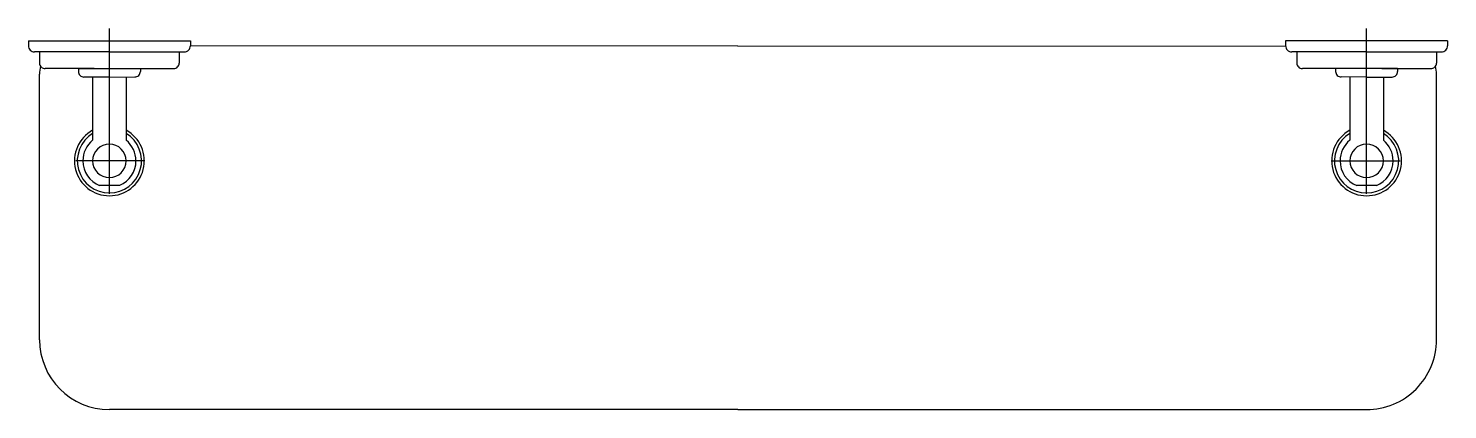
# Model space of a CAD drawing. Extents: x -441.242 to -440.944, y 0.407 to 0.487.
import ezdxf

# ---------------------------------------------------------------- set-up
doc = ezdxf.new("R2010")
doc.units = 0
doc.header["$LTSCALE"] = 0.2
doc.header["$MEASUREMENT"] = 0
doc.linetypes.add('AXES', pattern=[0.54, 0.3, -0.08, 0.08, -0.08])
doc.linetypes.add('CONTINU', pattern=[0])
doc.layers.get('0').update_dxf_attribs({"linetype": 'CONTINUOUS'})
doc.layers.add('DECA_EIXOS', color=5, linetype='AXES')

msp = doc.modelspace()

# ---------------------------------------------------------------- linework, layer by layer
at = {"linetype": 'CONTINU'}
for points in [[(-441.24234, 0.48463), (-441.20832, 0.48463)], [(-441.24234, 0.48463), (-441.24234, 0.48358)], [(-441.20832, 0.48463), (-441.20832, 0.48358)], [(-441.09333, 0.48346), (-441.20832, 0.48358)], [(-441.09333, 0.48346), (-440.97834, 0.48358)], [(-440.94432, 0.48463), (-440.97834, 0.48463)], [(-440.97834, 0.48463), (-440.97834, 0.48358)], [(-440.94432, 0.48463), (-440.94432, 0.48357)], [(-441.22533, 0.48228), (-441.24105, 0.48228)], [(-441.24, 0.48228), (-441.24, 0.47994)], [(-441.22533, 0.48228), (-441.20961, 0.48228)], [(-441.21066, 0.48228), (-441.21066, 0.47994)], [(-440.96133, 0.48228), (-440.97705, 0.48228)], [(-440.976, 0.48228), (-440.976, 0.47994)], [(-440.96133, 0.48228), (-440.94561, 0.48228)], [(-440.94666, 0.48228), (-440.94666, 0.47994)], [(-441.24, 0.42186), (-441.24, 0.47759)], [(-441.22853, 0.47876), (-441.23882, 0.47876)], [(-441.23184, 0.47876), (-441.23184, 0.47818)], [(-441.23184, 0.47876), (-441.21882, 0.47876)], [(-441.22533, 0.477), (-441.23067, 0.477)], [(-441.22885, 0.477), (-441.22885, 0.46373)], [(-441.22533, 0.477), (-441.22, 0.47701)], [(-441.22213, 0.47876), (-441.21184, 0.47876)], [(-441.22181, 0.47701), (-441.22181, 0.46373)], [(-441.21882, 0.47876), (-441.21882, 0.47818)], [(-440.96453, 0.47876), (-440.97482, 0.47876)], [(-440.96784, 0.47876), (-440.96784, 0.47818)], [(-440.95482, 0.47876), (-440.96784, 0.47876)], [(-440.96133, 0.477), (-440.96666, 0.47701)], [(-440.96485, 0.47701), (-440.96485, 0.46373)], [(-440.96133, 0.477), (-440.95599, 0.477)], [(-440.95813, 0.47876), (-440.94784, 0.47876)], [(-440.95781, 0.477), (-440.95781, 0.46373)], [(-440.95482, 0.47876), (-440.95482, 0.47818)], [(-440.94666, 0.42187), (-440.94666, 0.47759)], [(-441.22533, 0.45427), (-441.22738, 0.45422)], [(-441.22738, 0.45422), (-441.22316, 0.45427)], [(-441.22533, 0.45427), (-441.22316, 0.45427)], [(-440.96133, 0.45427), (-440.96338, 0.45422)], [(-440.95928, 0.45422), (-440.96338, 0.45422)], [(-440.96133, 0.45427), (-440.95928, 0.45422)], [(-441.09333, 0.40719), (-441.22533, 0.40719)], [(-441.09333, 0.40719), (-440.96133, 0.40719)]]:
    msp.add_lwpolyline(points, dxfattribs=at)
for points in [[(-441.24234, 0.48358, 0.415636), (-441.24105, 0.48228)], [(-441.20961, 0.48228, 0.414945), (-441.20832, 0.48358)], [(-440.97834, 0.48358, 0.415677), (-440.97705, 0.48228)], [(-440.94561, 0.48228, 0.414214), (-440.94432, 0.48357)], [(-441.24, 0.47994, 0.414226), (-441.23882, 0.47876)], [(-441.21184, 0.47876, 0.414214), (-441.21066, 0.47994)], [(-440.976, 0.47994, 0.414621), (-440.97482, 0.47876)], [(-440.94784, 0.47876, 0.415206), (-440.94666, 0.47994)], [(-441.23976, 0.47923, 0.071068), (-441.24, 0.47759)], [(-441.23184, 0.47818, 0.415206), (-441.23067, 0.477)], [(-441.22, 0.47701, 0.41506), (-441.21882, 0.47818)], [(-440.96784, 0.47818, 0.41422), (-440.96666, 0.47701)], [(-440.95599, 0.477, 0.414215), (-440.95482, 0.47818)], [(-440.94666, 0.47759, 0.071071), (-440.9469, 0.47923)], [(-441.22885, 0.46584, 3.910981), (-441.22181, 0.46584)], [(-441.22885, 0.46516, 3.55179), (-441.22181, 0.46516)], [(-440.96485, 0.46584, 3.910971), (-440.95781, 0.46584)], [(-440.96485, 0.46516, 3.551785), (-440.95781, 0.46516)], [(-441.22885, 0.46373, 0.225513), (-441.2309, 0.4594)], [(-441.22533, 0.46292, 1), (-441.22533, 0.45588)], [(-441.22533, 0.45588, 1), (-441.22533, 0.46292)], [(-441.21975, 0.4594, 0.225513), (-441.22181, 0.46373)], [(-440.96485, 0.46373, 0.225513), (-440.9669, 0.4594)], [(-440.96133, 0.46292, 1), (-440.96133, 0.45588)], [(-440.96133, 0.45588, 1), (-440.96133, 0.46292)], [(-440.95576, 0.4594, 0.225513), (-440.95781, 0.46373)], [(-441.2309, 0.4594, 0.307458), (-441.22738, 0.45422)], [(-441.22316, 0.45427, 0.301338), (-441.21975, 0.4594)], [(-440.9669, 0.4594, 0.30765), (-440.96338, 0.45422)], [(-440.95928, 0.45422, 0.307458), (-440.95576, 0.4594)], [(-441.24, 0.42186, 0.414213), (-441.22533, 0.40719)], [(-440.96133, 0.40719, 0.414469), (-440.94666, 0.42187)]]:
    msp.add_lwpolyline(points, format="xyb", dxfattribs=at)
at = {"layer": 'DECA_EIXOS'}
for points in [[(-441.22533, 0.45245), (-441.22533, 0.48721)], [(-440.96133, 0.45245), (-440.96133, 0.48721)], [(-441.21786, 0.4594), (-441.2324, 0.4594)], [(-440.9688, 0.4594), (-440.95426, 0.4594)]]:
    msp.add_lwpolyline(points, dxfattribs=at)

doc.saveas('drawing.dxf')
